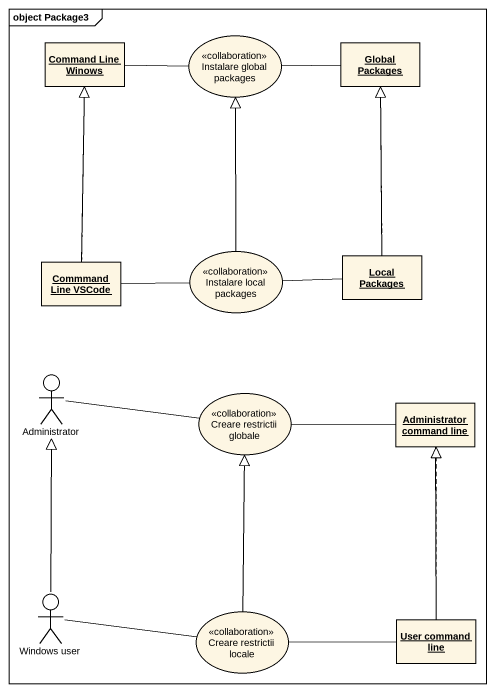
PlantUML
@startuml
mainframe object Package3
allowmixing
hide circle
hide empty members
object "Command Line Winows" as Command_Line_Winows
usecase "Instalare global packages" as Instalare_global_packages <<collaboration>>
object "Global Packages" as Global_Packages
object "Commmand Line VSCode" as Commmand_Line_VSCode
usecase "Instalare local packages" as Instalare_local_packages <<collaboration>>
object "Local Packages" as Local_Packages
actor Administrator
usecase "Creare restrictii globale" as Creare_restrictii_globale <<collaboration>>
object "Administrator command line" as Administrator_command_line
actor "Windows user" as Windows_user
usecase "Creare restrictii locale" as Creare_restrictii_locale <<collaboration>>
object "User command line" as User_command_line
Command_Line_Winows -right- Instalare_global_packages
Instalare_global_packages -right- Global_Packages
Commmand_Line_VSCode .up.|> Command_Line_Winows
Commmand_Line_VSCode -up- Command_Line_Winows
Commmand_Line_VSCode -right- Instalare_local_packages
Instalare_local_packages -up-|> Instalare_global_packages
Instalare_local_packages -right- Local_Packages
Local_Packages .up.|> Global_Packages
Local_Packages -up- Global_Packages
Administrator -right- Creare_restrictii_globale
Creare_restrictii_globale -right- Administrator_command_line
Windows_user -up-|> Administrator
Windows_user -right- Creare_restrictii_locale
Creare_restrictii_locale -up-|> Creare_restrictii_globale
Creare_restrictii_locale -right- User_command_line
User_command_line -up- Administrator_command_line
User_command_line .up.|> Administrator_command_line
@enduml
